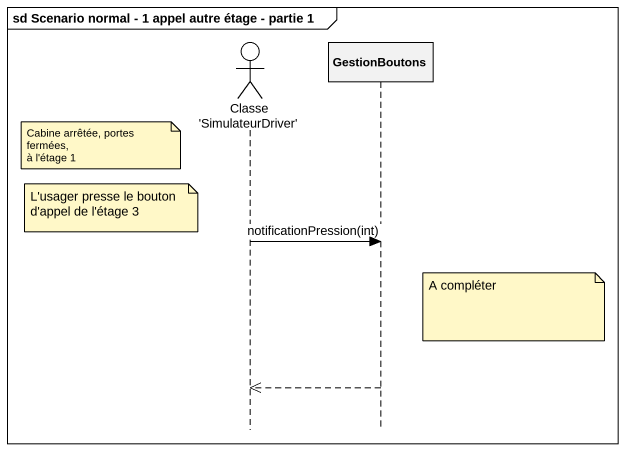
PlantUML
@startuml
mainframe sd Scenario normal - 1 appel autre étage - partie 1
hide footbox
actor "Classe 'SimulateurDriver'" as Classe_SimulateurDriver
participant GestionBoutons

note left of Classe_SimulateurDriver
  Cabine arrêtée, portes fermées,
  à l'étage 1
end note
note left of Classe_SimulateurDriver : L'usager presse le bouton d'appel de l'étage 3
Classe_SimulateurDriver -> GestionBoutons : notificationPression(int)
note right of GestionBoutons : A compléter
GestionBoutons -->> Classe_SimulateurDriver
@enduml
